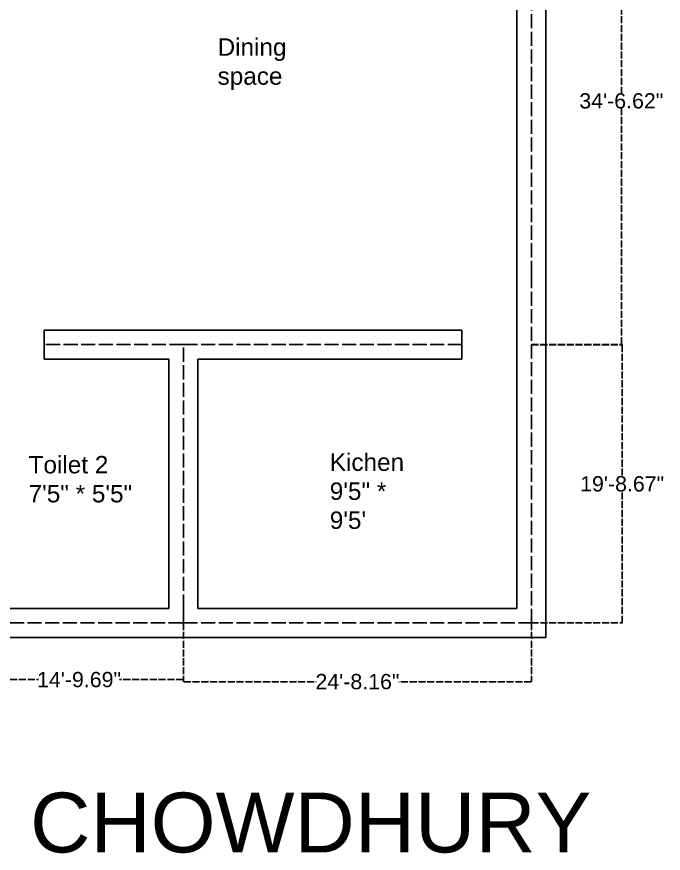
# Model space of a CAD drawing. Header units: inches. Extents: x 263 to 9351, y -3 to 2029.
# Drawn here: x 775 to 1325, y 605 to 1317 of the extents above; entities that cross this region are included whole.
import ezdxf

# ---------------------------------------------------------------- set-up
doc = ezdxf.new("R2010")
doc.units = ezdxf.units.IN
doc.header["$MEASUREMENT"] = 0
doc.linetypes.add('ACAD_ISO02W100', pattern=[15, 12, -3])
doc.styles.get("Standard").update_dxf_attribs({"font": 'arial.ttf'})
doc.dimstyles.get("Standard").update_dxf_attribs({"dimtxt": 0.98, "dimasz": 0.18, "dimexe": 0.18, "dimexo": 0.0625, "dimgap": 0.09, "dimtad": 0, "dimtih": 1, "dimtoh": 1, "dimzin": 0, "dimdsep": 46, "dimlunit": 3, "dimtxsty": 'Standard', "dimcen": 0.09, "dimaunit": 1, "dimadec": 0, "dimazin": 0, "dimtfac": 1.95, "dimtofl": 0, "dimtmove": 0, "dimatfit": 3, "dimfxl": 1, "dimtolj": 1, "dimtzin": 0, "dimarcsym": 0})

# ---------------------------------------------------------------- blocks, each defined once
blk = doc.blocks.new('*D9')
at = {"color": 0, "linetype": 'ACAD_ISO02W100', "lineweight": -2, "ltscale": 0.5, "transparency": 16777216}
for p, q in [((1212.75, 1452.88), (1289.35, 1452.88)), ((1289.17, 1452.7), (1289.17, 1252.3)), ((1289.17, 1038.44), (1289.17, 1238.83)), ((1212.75, 1038.26), (1289.35, 1038.26))]:
    blk.add_line(p, q, dxfattribs=at)
at = {"color": 0, "linetype": 'ACAD_ISO02W100', "lineweight": 50, "ltscale": 0.5, "transparency": 16777216}
for points in [[(1289.14, 1452.7), (1289.2, 1452.7), (1289.17, 1452.88)], [(1289.14, 1038.44), (1289.2, 1038.44), (1289.17, 1038.26)]]:
    blk.add_solid(points, dxfattribs=at)
at = {"layer": 'Defpoints', "color": 0, "linetype": 'ACAD_ISO02W100', "lineweight": 50, "ltscale": 0.5, "transparency": 16777216}
for p in [(1212.69, 1452.88), (1212.69, 1038.26), (1289.17, 1038.26)]:
    blk.add_point(p, dxfattribs=at)
at = {"color": 0, "linetype": 'ACAD_ISO02W100', "lineweight": 50, "ltscale": 0.5, "transparency": 16777216, "insert": (1289.17, 1245.57), "char_height": 0.98, "attachment_point": 5}
blk.add_mtext('\\A1;{\\H13.26531x;34\'-6.62"}', dxfattribs=at)
blk = doc.blocks.new('*D10')
at = {"color": 0, "linetype": 'ACAD_ISO02W100', "lineweight": -2, "ltscale": 0.5, "transparency": 16777216}
for p, q in [((1212.66, 1038.01), (1290.05, 1038.01)), ((1289.87, 1037.83), (1289.87, 926.4)), ((1289.87, 801.51), (1289.87, 912.94)), ((1212.75, 801.33), (1290.05, 801.33))]:
    blk.add_line(p, q, dxfattribs=at)
at = {"color": 0, "linetype": 'ACAD_ISO02W100', "lineweight": 50, "ltscale": 0.5, "transparency": 16777216}
for points in [[(1289.84, 1037.83), (1289.9, 1037.83), (1289.87, 1038.01)], [(1289.84, 801.51), (1289.9, 801.51), (1289.87, 801.33)]]:
    blk.add_solid(points, dxfattribs=at)
at = {"layer": 'Defpoints', "color": 0, "linetype": 'ACAD_ISO02W100', "lineweight": 50, "ltscale": 0.5, "transparency": 16777216}
for p in [(1212.6, 1038.01), (1212.69, 801.33), (1289.87, 801.33)]:
    blk.add_point(p, dxfattribs=at)
at = {"color": 0, "linetype": 'ACAD_ISO02W100', "lineweight": 50, "ltscale": 0.5, "transparency": 16777216, "insert": (1289.87, 919.67), "char_height": 0.98, "attachment_point": 5}
blk.add_mtext('\\A1;{\\H13.26531x;19\'-8.67"}', dxfattribs=at)
blk = doc.blocks.new('*D11')
at = {"color": 0, "linetype": 'ACAD_ISO02W100', "lineweight": -2, "ltscale": 0.5, "transparency": 16777216}
for p, q in [((916.53, 801.27), (916.53, 751.18)), ((1212.69, 801.27), (1212.69, 751.18)), ((916.71, 751.36), (1029.46, 751.36)), ((1212.51, 751.36), (1099.76, 751.36))]:
    blk.add_line(p, q, dxfattribs=at)
at = {"color": 0, "linetype": 'ACAD_ISO02W100', "lineweight": 50, "ltscale": 0.5, "transparency": 16777216}
for points in [[(916.71, 751.39), (916.71, 751.33), (916.53, 751.36)], [(1212.51, 751.39), (1212.51, 751.33), (1212.69, 751.36)]]:
    blk.add_solid(points, dxfattribs=at)
at = {"layer": 'Defpoints', "color": 0, "linetype": 'ACAD_ISO02W100', "lineweight": 50, "ltscale": 0.5, "transparency": 16777216}
for p in [(916.53, 801.33), (1212.69, 801.33), (916.53, 751.36)]:
    blk.add_point(p, dxfattribs=at)
at = {"color": 0, "linetype": 'ACAD_ISO02W100', "lineweight": 50, "ltscale": 0.5, "transparency": 16777216, "insert": (1064.61, 751.36), "char_height": 0.98, "attachment_point": 5}
blk.add_mtext('\\A1;{\\H13.26531x;24\'-8.16"}', dxfattribs=at)
blk = doc.blocks.new('*D12')
at = {"color": 0, "linetype": 'ACAD_ISO02W100', "lineweight": -2, "ltscale": 0.5, "transparency": 16777216}
for p, q in [((738.84, 801.27), (738.84, 752.92)), ((916.53, 801.27), (916.53, 752.92)), ((739.02, 753.1), (793.26, 753.1)), ((916.35, 753.1), (862.12, 753.1))]:
    blk.add_line(p, q, dxfattribs=at)
at = {"color": 0, "linetype": 'ACAD_ISO02W100', "lineweight": 50, "ltscale": 0.5, "transparency": 16777216}
for points in [[(739.02, 753.13), (739.02, 753.07), (738.84, 753.1)], [(916.35, 753.13), (916.35, 753.07), (916.53, 753.1)]]:
    blk.add_solid(points, dxfattribs=at)
at = {"layer": 'Defpoints', "color": 0, "linetype": 'ACAD_ISO02W100', "lineweight": 50, "ltscale": 0.5, "transparency": 16777216}
for p in [(738.84, 801.33), (916.53, 801.33), (738.84, 753.1)]:
    blk.add_point(p, dxfattribs=at)
at = {"color": 0, "linetype": 'ACAD_ISO02W100', "lineweight": 50, "ltscale": 0.5, "transparency": 16777216, "insert": (827.69, 753.1), "char_height": 0.98, "attachment_point": 5}
blk.add_mtext('\\A1;{\\H13.26531x;14\'-9.69"}', dxfattribs=at)

msp = doc.modelspace()

# ---------------------------------------------------------------- linework, layer by layer
for p, q in [((1225.029, 1097.488), (1225.029, 1452.875)), ((1200.349, 1097.488), (1200.349, 1440.536)), ((1200.349, 813.672), (1200.349, 1097.488)), ((1225.029, 788.993), (1225.029, 1097.488)), ((916.533, 1050.597), (798.071, 1050.597)), ((798.071, 1050.597), (798.071, 1025.917)), ((916.533, 1050.597), (1153.458, 1050.597)), ((1153.458, 1050.597), (1153.458, 1025.917)), ((904.194, 1025.917), (798.071, 1025.917)), ((904.194, 813.672), (904.194, 1025.917)), ((928.873, 813.672), (928.873, 1025.917)), ((928.873, 1025.917), (1153.458, 1025.917)), ((751.18, 813.672), (904.194, 813.672)), ((916.533, 813.672), (916.533, 801.332)), ((928.873, 813.672), (1200.349, 813.672)), ((738.84, 788.993), (916.533, 788.993)), ((916.533, 788.993), (1225.029, 788.993))]:
    msp.add_line(p, q)
at = {"linetype": 'ACAD_ISO02W100'}
for p, q in [((1212.689, 1097.488), (1212.689, 1440.536)), ((1212.689, 801.332), (1212.689, 1097.488)), ((916.533, 1038.257), (798.071, 1038.257)), ((916.533, 813.672), (916.533, 1038.257)), ((916.533, 1038.257), (1153.458, 1038.257)), ((738.84, 801.332), (916.533, 801.332)), ((916.533, 801.332), (1212.689, 801.332))]:
    msp.add_line(p, q, dxfattribs=at)

# ---------------------------------------------------------------- texts
at = {"char_height": 14.8078, "attachment_point": 1}
for s, width, insert in [('Dining \\Pspace', 131.84986, (945.576, 1298.858)), ('Toilet 2\\P7\'5" * 5\'5"', 119.65398, (784.76, 943.455)), ('Kichen\\P9\'5" * 9\'5\'', 77.2542, (1041.061, 945.593))]:
    msp.add_mtext_dynamic_manual_height_columns(s, width=width, gutter_width=2.468, heights=[0], dxfattribs=dict(at, insert=insert))
at = {"color": 1, "linetype": 'ACAD_ISO02W100', "lineweight": 50, "ltscale": 0.5, "insert": (383.356, 656.957), "char_height": 50.86878, "attachment_point": 1}
msp.add_mtext_dynamic_manual_height_columns('{\\C256;\\c16777215;MD.JAMIUL CHOWDHURY}', width=1018.29136, gutter_width=3.183, heights=[0], dxfattribs=at)

# ---------------------------------------------------------------- dimensions: what is measured, and where the dimension line sits
at = {"color": 1, "linetype": 'ACAD_ISO02W100', "lineweight": 50, "ltscale": 0.5}
for base, p1, p2, picture, middle in [((1289.173, 1038.257), (1212.689, 1452.875), (1212.689, 1038.257), '*D9', (1289.173, 1245.566)), ((1289.869, 801.332), (1212.595, 1038.006), (1212.689, 801.332), '*D10', (1289.869, 919.669))]:
    dim = msp.add_linear_dim(base=base, p1=p1, p2=p2, angle=90, text='{\\H13.26531x;<>}', dimstyle='Standard', dxfattribs=at)
    dim.commit()
    dim.dimension.update_dxf_attribs({"geometry": picture, "text_midpoint": middle})
for base, p1, p2, picture, middle in [((738.84, 753.101), (916.533, 801.332), (738.84, 801.332), '*D12', (827.687, 753.101)), ((916.533, 751.362), (1212.689, 801.332), (916.533, 801.332), '*D11', (1064.611, 751.362))]:
    dim = msp.add_linear_dim(base=base, p1=p1, p2=p2, text='{\\H13.26531x;<>}', dimstyle='Standard', dxfattribs=at)
    dim.commit()
    dim.dimension.update_dxf_attribs({"geometry": picture, "text_midpoint": middle})

doc.saveas('drawing.dxf')
